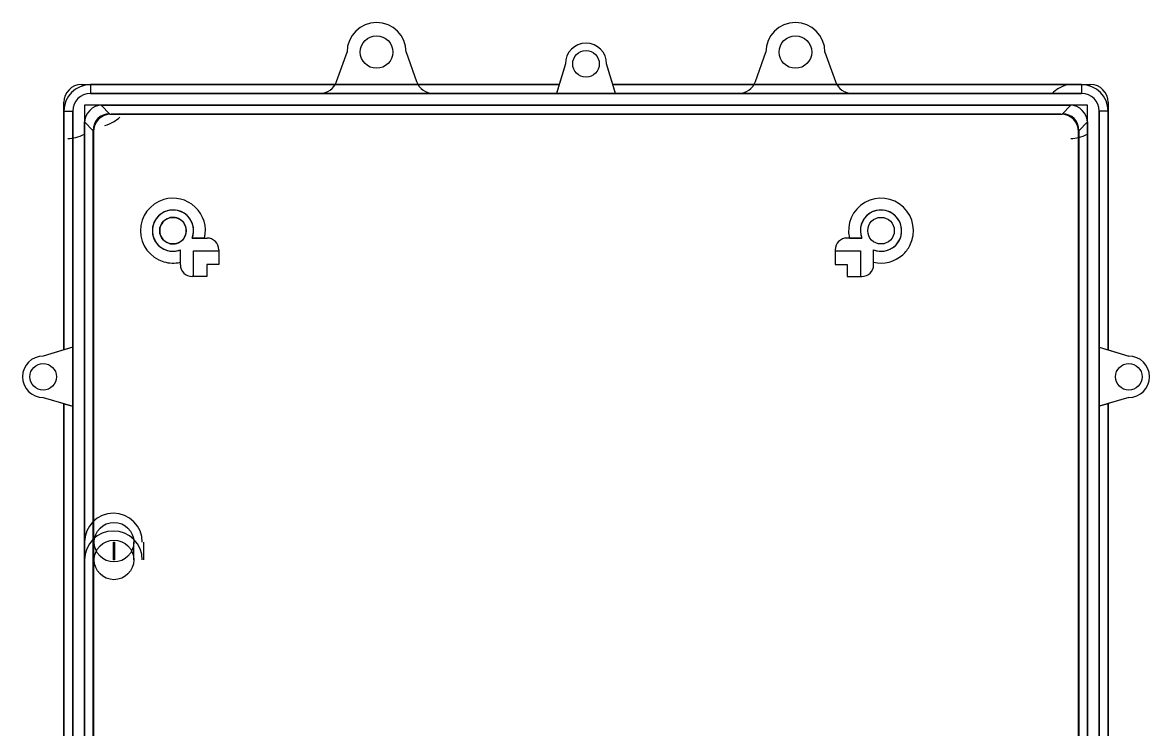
# Model space of a CAD drawing. Header units: millimetres. Extents: x -96 to 96, y -131 to 124.
# Drawn here: x -95.5 to 95.5, y 4.3 to 124 of the extents above; entities that cross this region are included whole.
import ezdxf

# ---------------------------------------------------------------- set-up
doc = ezdxf.new("R2010")
doc.units = ezdxf.units.MM
doc.layers.add('Body', color=7, linetype='CONTINUOUS')

msp = doc.modelspace()

# ---------------------------------------------------------------- linework, layer by layer
at = {"layer": 'Body'}
for p, q in [((-42.2889, 113.991), (-40.5, 119)), ((-42.2889, 113.991, 5), (-40.5, 119, 5)), ((-42.2889, 113.991), (-40.5, 119)), ((-42.2889, 113.991, 5), (-40.5, 119, 5)), ((-40.5, 119), (-40.5, 119, 5)), ((-40.5, 119), (-40.5, 119, 5)), ((-32.75, 119), (-32.75, 119, 5)), ((-32.75, 119), (-32.75, 119, 5)), ((-30.5, 119), (-28.7111, 113.991)), ((-30.5, 119, 5), (-28.7111, 113.991, 5)), ((-30.5, 119), (-28.7111, 113.991)), ((-30.5, 119), (-30.5, 119, 5)), ((-30.5, 119, 5), (-28.7111, 113.991, 5)), ((-30.5, 119), (-30.5, 119, 5)), ((28.7111, 113.991), (30.5, 119)), ((28.7111, 113.991, 5), (30.5, 119, 5)), ((28.7111, 113.991), (30.5, 119)), ((28.7111, 113.991, 5), (30.5, 119, 5)), ((30.5, 119), (30.5, 119, 5)), ((30.5, 119), (30.5, 119, 5)), ((38.25, 119), (38.25, 119, 5)), ((38.25, 119), (38.25, 119, 5)), ((40.5, 119), (42.2889, 113.991)), ((40.5, 119, 5), (42.2889, 113.991, 5)), ((40.5, 119), (42.2889, 113.991)), ((40.5, 119), (40.5, 119, 5)), ((40.5, 119, 5), (42.2889, 113.991, 5)), ((40.5, 119), (40.5, 119, 5)), ((-3.5, 117, 56), (-5, 112, 56)), ((-3.5, 117, 56), (-5, 112, 56)), ((-3.5, 117, 64), (-4.55, 113.5, 64)), ((-3.5, 117, 64), (-4.55, 113.5, 64)), ((-3.5, 117, 64), (-3.5, 117, 56)), ((-3.5, 117, 64), (-3.5, 117, 56)), ((2.25, 117, 64), (2.25, 117, 57)), ((2.25, 117, 64), (2.25, 117, 57)), ((4.55, 113.5, 64), (3.5, 117, 64)), ((4.55, 113.5, 64), (3.5, 117, 64)), ((3.5, 117, 64), (3.5, 117, 56)), ((5, 112, 56), (3.5, 117, 56)), ((5, 112, 56), (3.5, 117, 56)), ((3.5, 117, 64), (3.5, 117, 56)), ((-85.5, 113.5, 64), (-4.55, 113.5, 64)), ((-85.5, 113.5, 61), (-4.55, 113.5, 61)), ((-85.5, 113.5, 64), (-4.55, 113.5, 64)), ((-85.5, 113.5, 61), (-85.5, 113.5, 64)), ((-85.5, 113.5, 61), (-85.5, 113.5, 64)), ((-85.5, 113.5, 61), (-4.55, 113.5, 61)), ((-84, 113.49, 61), (-84, 112, 59.51)), ((-84, 113.49, 61), (-84, 112, 59.51)), ((-4.553, 113.49, 61), (-84, 113.49, 61)), ((-4.553, 113.49, 61), (-84, 113.49, 61)), ((-42.2889, 113.991), (-42.2889, 113.991, 5)), ((-42.2889, 113.991), (-42.2889, 113.991, 5)), ((-28.7111, 113.991), (-28.7111, 113.991, 5)), ((-28.7111, 113.991), (-28.7111, 113.991, 5)), ((-4.553, 113.49, 61), (-5, 112, 59.51)), ((-4.553, 113.49, 61), (-5, 112, 59.51)), ((-4.55, 113.5, 61), (-4.553, 113.49, 61)), ((-4.55, 113.5, 61), (-4.553, 113.49, 61)), ((-4.55, 113.5, 61), (-4.55, 113.5, 64)), ((-4.55, 113.5, 61), (-4.55, 113.5, 64)), ((4.55, 113.5, 64), (85.5, 113.5, 64)), ((4.553, 113.49, 61), (4.55, 113.5, 61)), ((4.55, 113.5, 64), (4.55, 113.5, 61)), ((4.55, 113.5, 61), (85.5, 113.5, 61)), ((4.55, 113.5, 64), (85.5, 113.5, 64)), ((4.55, 113.5, 64), (4.55, 113.5, 61)), ((4.553, 113.49, 61), (4.55, 113.5, 61)), ((4.55, 113.5, 61), (85.5, 113.5, 61)), ((5, 112, 59.51), (4.553, 113.49, 61)), ((84, 113.49, 61), (4.553, 113.49, 61)), ((5, 112, 59.51), (4.553, 113.49, 61)), ((84, 113.49, 61), (4.553, 113.49, 61)), ((28.7111, 113.991), (28.7111, 113.991, 5)), ((28.7111, 113.991), (28.7111, 113.991, 5)), ((42.2889, 113.991), (42.2889, 113.991, 5)), ((42.2889, 113.991), (42.2889, 113.991, 5)), ((84, 113.49, 61), (84, 112, 59.51)), ((84, 113.49, 61), (84, 112, 59.51)), ((85.5, 113.5, 61), (85.5, 113.5, 64)), ((85.5, 113.5, 61), (85.5, 113.5, 64)), ((-45.1142, 112), (-84, 112)), ((-84, 112), (-84, 112, 59.51)), ((-5, 112, 59.51), (-84, 112, 59.51)), ((-84, 112), (-84, 112, 59.51)), ((-45.1142, 112), (-84, 112)), ((-84, 112, 64), (84, 112, 64)), ((-5, 112, 59.51), (-84, 112, 59.51)), ((-84, 112, 62), (-84, 112, 64)), ((-84, 112, 64), (84, 112, 64)), ((-84, 112, 62), (-84, 112, 64)), ((84, 112, 62), (-84, 112, 62)), ((84, 112, 62), (-84, 112, 62)), ((-43, 112), (-45.1142, 112)), ((-45.1142, 112), (-45.1142, 112, 5)), ((-43, 112, 5), (-45.1142, 112, 5)), ((-43, 112), (-45.1142, 112)), ((-43, 112, 5), (-45.1142, 112, 5)), ((-45.1142, 112), (-45.1142, 112, 5)), ((-28, 112), (-43, 112)), ((-28, 112, 5), (-43, 112, 5)), ((-28, 112), (-43, 112)), ((-28, 112, 5), (-43, 112, 5)), ((-25.8858, 112), (-28, 112)), ((-28, 112, 5), (-25.8858, 112, 5)), ((-25.8858, 112), (-28, 112)), ((-28, 112, 5), (-25.8858, 112, 5)), ((25.8858, 112), (-25.8858, 112)), ((25.8858, 112), (-25.8858, 112)), ((-25.8858, 112), (-25.8858, 112, 5)), ((-25.8858, 112), (-25.8858, 112, 5)), ((-5, 112, 56), (5, 112, 56)), ((-5, 112, 59.51), (-5, 112, 56)), ((-5, 112, 56), (5, 112, 56)), ((-5, 112, 59.51), (-5, 112, 56)), ((84, 112, 59.51), (5, 112, 59.51)), ((5, 112, 59.51), (5, 112, 56)), ((84, 112, 59.51), (5, 112, 59.51)), ((5, 112, 59.51), (5, 112, 56)), ((28, 112), (25.8858, 112)), ((28, 112, 5), (25.8858, 112, 5)), ((25.8858, 112), (25.8858, 112, 5)), ((28, 112), (25.8858, 112)), ((28, 112, 5), (25.8858, 112, 5)), ((25.8858, 112), (25.8858, 112, 5)), ((43, 112), (28, 112)), ((43, 112, 5), (28, 112, 5)), ((43, 112), (28, 112)), ((43, 112, 5), (28, 112, 5)), ((45.1142, 112), (43, 112)), ((43, 112, 5), (45.1142, 112, 5)), ((45.1142, 112), (43, 112)), ((43, 112, 5), (45.1142, 112, 5)), ((84, 112), (45.1142, 112)), ((84, 112), (45.1142, 112)), ((45.1142, 112), (45.1142, 112, 5)), ((45.1142, 112), (45.1142, 112, 5)), ((84, 112), (84, 112, 59.51)), ((84, 112), (84, 112, 59.51)), ((84, 112, 62), (84, 112, 64)), ((84, 112, 62), (84, 112, 64)), ((-88.5, 68.55, 64), (-88.5, 110.5, 64)), ((-88.5, 110.5, 61), (-88.5, 110.5, 64)), ((-88.5, 68.55, 61), (-88.5, 110.5, 61)), ((-88.5, 110.5, 61), (-88.5, 110.5, 64)), ((-88.5, 68.55, 64), (-88.5, 110.5, 64)), ((-88.5, 68.55, 61), (-88.5, 110.5, 61)), ((-88.49, 109, 61), (-87, 109, 59.51)), ((-88.49, 109, 61), (-88.49, 68.553, 61)), ((-88.49, 109, 61), (-87, 109, 59.51)), ((-88.49, 109, 61), (-88.49, 68.553, 61)), ((-87, 109), (-87, -109)), ((-87, 109), (-87, 109, 59.51)), ((-87, 109), (-87, -109)), ((-87, 109, 59.51), (-87, 69, 59.51)), ((-87, 109), (-87, 109, 59.51)), ((-87, -109, 64), (-87, 109, 64)), ((-87, 109, 59.51), (-87, 69, 59.51)), ((-87, 109, 62), (-87, 109, 64)), ((-87, -109, 64), (-87, 109, 64)), ((-87, 109, 62), (-87, -109, 62)), ((-87, 109, 62), (-87, 109, 64)), ((-87, 109, 62), (-87, -109, 62)), ((-85, 110, 2), (-85, -110, 2)), ((-85, 110, 58.7521), (-85, 110, 2)), ((-85, 110, 2), (-85, -110, 2)), ((85, 110, 2), (-85, 110, 2)), ((-85, 110, 58.7521), (-85, 110, 2)), ((85, 110, 2), (-85, 110, 2)), ((-80.6816, 108.51, 61), (-82.1716, 110, 59.51)), ((-82.1716, 110, 59.51), (82.1716, 110, 59.51)), ((-80.6816, 108.51, 61), (-82.1716, 110, 59.51)), ((-82.1716, 110, 59.51), (82.1716, 110, 59.51)), ((82, 110, 62), (-82, 110, 62)), ((82, 110, 62), (-82, 110, 62)), ((-82, 110, 62), (-82, 110, 64)), ((-82, 110, 64), (82, 110, 64)), ((-82, 110, 62), (-82, 110, 64)), ((-82, 110, 64), (82, 110, 64)), ((80.6816, 108.51, 61), (82.1716, 110, 59.51)), ((80.6816, 108.51, 61), (82.1716, 110, 59.51)), ((82, 110, 62), (82, 110, 64)), ((82, 110, 62), (82, 110, 64)), ((85, -110, 2), (85, 110, 2)), ((85, 110, 58.7521), (85, 110, 2)), ((85, -110, 2), (85, 110, 2)), ((85, 110, 58.7521), (85, 110, 2)), ((87, -109), (87, 109)), ((87, -109), (87, 109)), ((87, 109), (87, 109, 59.51)), ((87, 69, 59.51), (87, 109, 59.51)), ((87, 109), (87, 109, 59.51)), ((87, 109, 64), (87, -109, 64)), ((87, 69, 59.51), (87, 109, 59.51)), ((88.49, 109, 61), (87, 109, 59.51)), ((88.49, 109, 61), (87, 109, 59.51)), ((87, 109, 62), (87, 109, 64)), ((87, 109, 64), (87, -109, 64)), ((87, 109, 62), (87, 109, 64)), ((87, -109, 62), (87, 109, 62)), ((87, -109, 62), (87, 109, 62)), ((88.49, 68.553, 61), (88.49, 109, 61)), ((88.49, 68.553, 61), (88.49, 109, 61)), ((88.5, 110.5, 64), (88.5, 68.55, 64)), ((88.5, 110.5, 61), (88.5, 68.55, 61)), ((88.5, 110.5, 64), (88.5, 68.55, 64)), ((88.5, 110.5, 61), (88.5, 110.5, 64)), ((88.5, 110.5, 61), (88.5, 110.5, 64)), ((88.5, 110.5, 61), (88.5, 68.55, 61)), ((-85, -107.172, 59.51), (-85, 107.172, 59.51)), ((-83.51, 105.682, 61), (-85, 107.172, 59.51)), ((-85, -107.172, 59.51), (-85, 107.172, 59.51)), ((-83.51, 105.682, 61), (-85, 107.172, 59.51)), ((-85, 107, 62), (-85, -107, 62)), ((-85, 107, 62), (-85, 107, 64)), ((-85, 107, 62), (-85, -107, 62)), ((-85, 107, 62), (-85, 107, 64)), ((-85, -107, 64), (-85, 107, 64)), ((-85, -107, 64), (-85, 107, 64)), ((-80.6816, 108.51, 61), (80.6816, 108.51, 61)), ((-80.6816, 108.51, 61), (80.6816, 108.51, 61)), ((80.5, 108.5, 61), (-80.5, 108.5, 61)), ((-80.5, 108.5, 61), (-80.5, 108.5, 64)), ((80.5, 108.5, 61), (-80.5, 108.5, 61)), ((-80.5, 108.5, 61), (-80.5, 108.5, 64)), ((80.5, 108.5, 64), (-80.5, 108.5, 64)), ((80.5, 108.5, 64), (-80.5, 108.5, 64)), ((80.5, 108.5, 61), (80.5, 108.5, 64)), ((80.5, 108.5, 61), (80.5, 108.5, 64)), ((83.51, 105.682, 61), (85, 107.172, 59.51)), ((83.51, 105.682, 61), (85, 107.172, 59.51)), ((85, 107.172, 59.51), (85, -107.172, 59.51)), ((85, 107.172, 59.51), (85, -107.172, 59.51)), ((85, -107, 62), (85, 107, 62)), ((85, -107, 62), (85, 107, 62)), ((85, 107, 62), (85, 107, 64)), ((85, 107, 64), (85, -107, 64)), ((85, 107, 62), (85, 107, 64)), ((85, 107, 64), (85, -107, 64)), ((-83.51, -105.682, 61), (-83.51, 105.682, 61)), ((-83.51, -105.682, 61), (-83.51, 105.682, 61)), ((-83.5, 105.5, 61), (-83.5, -105.5, 61)), ((-83.5, 105.5, 61), (-83.5, -105.5, 61)), ((-83.5, 105.5, 61), (-83.5, 105.5, 64)), ((-83.5, 105.5, 64), (-83.5, -105.5, 64)), ((-83.5, 105.5, 61), (-83.5, 105.5, 64)), ((-83.5, 105.5, 64), (-83.5, -105.5, 64)), ((83.5, -105.5, 61), (83.5, 105.5, 61)), ((83.5, -105.5, 61), (83.5, 105.5, 61)), ((83.5, 105.5, 61), (83.5, 105.5, 64)), ((83.5, -105.5, 64), (83.5, 105.5, 64)), ((83.5, 105.5, 61), (83.5, 105.5, 64)), ((83.5, -105.5, 64), (83.5, 105.5, 64)), ((83.51, 105.682, 61), (83.51, -105.682, 61)), ((83.51, 105.682, 61), (83.51, -105.682, 61)), ((-67.75, 88.75, 2), (-67.75, 88.75, 9)), ((-67.75, 88.75, 2), (-67.75, 88.75, 9)), ((52.25, 88.75, 2), (52.25, 88.75, 9)), ((52.25, 88.75, 2), (52.25, 88.75, 9)), ((-66.7308, 87.5, 4), (-66.7308, 87.5, 9)), ((-66.7308, 87.5, 9), (-64.2308, 87.5, 9)), ((-66.7308, 87.5, 4), (-66.7308, 87.5, 9)), ((-66.7308, 87.5, 9), (-64.2308, 87.5, 9)), ((-64.6439, 87.5, 2), (-64.2308, 87.5, 2)), ((-64.6439, 87.5, 2), (-64.2308, 87.5, 2)), ((-64.2308, 87.5, 2), (-64.2308, 87.5, 9)), ((-64.2308, 87.5, 2), (-64.2308, 87.5, 9)), ((44.6439, 87.5, 2), (44.2308, 87.5, 2)), ((46.7308, 87.5, 9), (44.2308, 87.5, 9)), ((44.6439, 87.5, 2), (44.2308, 87.5, 2)), ((44.2308, 87.5, 2), (44.2308, 87.5, 9)), ((44.2308, 87.5, 2), (44.2308, 87.5, 9)), ((46.7308, 87.5, 9), (44.2308, 87.5, 9)), ((46.7308, 87.5, 4), (46.7308, 87.5, 9)), ((46.7308, 87.5, 4), (46.7308, 87.5, 9)), ((-68.75, 85.4808, 4), (-68.75, 85.4808, 9)), ((-68.75, 82.9808, 9), (-68.75, 85.4808, 9)), ((-68.75, 85.4808, 4), (-68.75, 85.4808, 9)), ((-68.75, 82.9808, 9), (-68.75, 85.4808, 9)), ((-66.5, 85.35, 9), (-62.2308, 85.35, 9)), ((-66.5, 80.9808, 9), (-66.5, 85.35, 9)), ((-66.5, 80.9808, 7.5), (-66.5, 85.35, 7.5)), ((-66.5, 85.35, 7.5), (-62.2308, 85.35, 7.5)), ((-66.5, 85.35, 9), (-62.2308, 85.35, 9)), ((-66.5, 85.35, 7.5), (-62.2308, 85.35, 7.5)), ((-66.5, 85.35, 9), (-66.5, 85.35, 7.5)), ((-66.5, 80.9808, 9), (-66.5, 85.35, 9)), ((-66.5, 85.35, 9), (-66.5, 85.35, 7.5)), ((-66.5, 80.9808, 7.5), (-66.5, 85.35, 7.5)), ((-62.2308, 85.5, 2), (-62.2308, 83, 2)), ((-62.2308, 85.5, 2), (-62.2308, 85.5, 9)), ((-62.2308, 85.5, 2), (-62.2308, 83, 2)), ((-62.2308, 85.5, 2), (-62.2308, 85.5, 9)), ((-62.2308, 85.5, 9), (-62.2308, 85.35, 9)), ((-62.2308, 85.5, 9), (-62.2308, 85.35, 9)), ((-62.2308, 85.35, 7.5), (-62.2308, 83, 7.5)), ((-62.2308, 85.35, 9), (-62.2308, 85.35, 7.5)), ((-62.2308, 85.35, 7.5), (-62.2308, 83, 7.5)), ((-62.2308, 85.35, 9), (-62.2308, 85.35, 7.5)), ((42.2308, 85.5, 2), (42.2308, 83, 2)), ((42.2308, 85.5, 2), (42.2308, 83, 2)), ((42.2308, 85.5, 2), (42.2308, 85.5, 9)), ((42.2308, 85.5, 9), (42.2308, 85.35, 9)), ((42.2308, 85.5, 2), (42.2308, 85.5, 9)), ((42.2308, 85.5, 9), (42.2308, 85.35, 9)), ((42.2308, 85.35, 7.5), (42.2308, 83, 7.5)), ((42.2308, 85.35, 9), (42.2308, 85.35, 7.5)), ((42.2308, 85.35, 9), (46.5, 85.35, 9)), ((42.2308, 85.35, 7.5), (46.5, 85.35, 7.5)), ((42.2308, 85.35, 7.5), (42.2308, 83, 7.5)), ((42.2308, 85.35, 9), (46.5, 85.35, 9)), ((42.2308, 85.35, 7.5), (46.5, 85.35, 7.5)), ((42.2308, 85.35, 9), (42.2308, 85.35, 7.5)), ((46.5, 85.35, 9), (46.5, 80.9808, 9)), ((46.5, 85.35, 7.5), (46.5, 80.9808, 7.5)), ((46.5, 85.35, 9), (46.5, 80.9808, 9)), ((46.5, 85.35, 7.5), (46.5, 80.9808, 7.5)), ((46.5, 85.35, 9), (46.5, 85.35, 7.5)), ((46.5, 85.35, 9), (46.5, 85.35, 7.5)), ((48.75, 85.4808, 4), (48.75, 85.4808, 9)), ((48.75, 82.9808, 9), (48.75, 85.4808, 9)), ((48.75, 85.4808, 4), (48.75, 85.4808, 9)), ((48.75, 82.9808, 9), (48.75, 85.4808, 9)), ((-68.75, 82.9808, 2), (-68.75, 83.3939, 2)), ((-68.75, 82.9808, 2), (-68.75, 83.3939, 2)), ((-68.75, 82.9808, 2), (-68.75, 82.9808, 9)), ((-68.75, 82.9808, 2), (-68.75, 82.9808, 9)), ((-62.2308, 83, 2), (-64.25, 83, 2)), ((-64.25, 83, 2), (-64.25, 80.9808, 2)), ((-62.2308, 83, 2), (-64.25, 83, 2)), ((-64.25, 83, 2), (-64.25, 83, 7.5)), ((-62.2308, 83, 7.5), (-64.25, 83, 7.5)), ((-64.25, 83, 2), (-64.25, 80.9808, 2)), ((-64.25, 83, 7.5), (-64.25, 80.9808, 7.5)), ((-64.25, 83, 2), (-64.25, 83, 7.5)), ((-62.2308, 83, 7.5), (-64.25, 83, 7.5)), ((-64.25, 83, 7.5), (-64.25, 80.9808, 7.5)), ((-62.2308, 83, 2), (-62.2308, 83, 7.5)), ((-62.2308, 83, 2), (-62.2308, 83, 7.5)), ((42.2308, 83, 2), (44.25, 83, 2)), ((42.2308, 83, 2), (44.25, 83, 2)), ((42.2308, 83, 7.5), (44.25, 83, 7.5)), ((42.2308, 83, 2), (42.2308, 83, 7.5)), ((42.2308, 83, 2), (42.2308, 83, 7.5)), ((42.2308, 83, 7.5), (44.25, 83, 7.5)), ((44.25, 83, 2), (44.25, 80.9808, 2)), ((44.25, 83, 2), (44.25, 80.9808, 2)), ((44.25, 83, 7.5), (44.25, 80.9808, 7.5)), ((44.25, 83, 2), (44.25, 83, 7.5)), ((44.25, 83, 2), (44.25, 83, 7.5)), ((44.25, 83, 7.5), (44.25, 80.9808, 7.5)), ((48.75, 82.9808, 2), (48.75, 83.3939, 2)), ((48.75, 82.9808, 2), (48.75, 83.3939, 2)), ((48.75, 82.9808, 2), (48.75, 82.9808, 9)), ((48.75, 82.9808, 2), (48.75, 82.9808, 9)), ((-64.25, 80.9808, 2), (-66.75, 80.9808, 2)), ((-66.75, 80.9808, 2), (-66.75, 80.9808, 9)), ((-64.25, 80.9808, 2), (-66.75, 80.9808, 2)), ((-66.75, 80.9808, 2), (-66.75, 80.9808, 9)), ((-66.5, 80.9808, 9), (-66.75, 80.9808, 9)), ((-66.5, 80.9808, 9), (-66.75, 80.9808, 9)), ((-64.25, 80.9808, 7.5), (-66.5, 80.9808, 7.5)), ((-66.5, 80.9808, 7.5), (-66.5, 80.9808, 9)), ((-64.25, 80.9808, 7.5), (-66.5, 80.9808, 7.5)), ((-66.5, 80.9808, 7.5), (-66.5, 80.9808, 9)), ((-64.25, 80.9808, 2), (-64.25, 80.9808, 7.5)), ((-64.25, 80.9808, 2), (-64.25, 80.9808, 7.5)), ((44.25, 80.9808, 2), (46.75, 80.9808, 2)), ((44.25, 80.9808, 2), (46.75, 80.9808, 2)), ((44.25, 80.9808, 2), (44.25, 80.9808, 7.5)), ((44.25, 80.9808, 7.5), (46.5, 80.9808, 7.5)), ((44.25, 80.9808, 2), (44.25, 80.9808, 7.5)), ((44.25, 80.9808, 7.5), (46.5, 80.9808, 7.5)), ((46.5, 80.9808, 9), (46.75, 80.9808, 9)), ((46.5, 80.9808, 7.5), (46.5, 80.9808, 9)), ((46.5, 80.9808, 9), (46.75, 80.9808, 9)), ((46.5, 80.9808, 7.5), (46.5, 80.9808, 9)), ((46.75, 80.9808, 2), (46.75, 80.9808, 9)), ((46.75, 80.9808, 2), (46.75, 80.9808, 9)), ((-87, 69, 56), (-92, 67.5, 56)), ((-87, 69, 56), (-92, 67.5, 56)), ((-87, 69, 59.51), (-88.49, 68.553, 61)), ((-87, 69, 59.51), (-88.49, 68.553, 61)), ((-87, 59, 56), (-87, 69, 56)), ((-87, 69, 59.51), (-87, 69, 56)), ((-87, 59, 56), (-87, 69, 56)), ((-87, 69, 59.51), (-87, 69, 56)), ((87, 69, 59.51), (87, 69, 56)), ((87, 59, 56), (87, 69, 56)), ((87, 69, 59.51), (88.49, 68.553, 61)), ((87, 69, 56), (92, 67.5, 56)), ((87, 69, 59.51), (87, 69, 56)), ((87, 69, 59.51), (88.49, 68.553, 61)), ((87, 69, 56), (92, 67.5, 56)), ((87, 59, 56), (87, 69, 56)), ((-88.5, 68.55, 64), (-92, 67.5, 64)), ((-88.5, 68.55, 64), (-92, 67.5, 64)), ((-92, 67.5, 64), (-92, 67.5, 56)), ((-92, 67.5, 64), (-92, 67.5, 56)), ((-88.49, 68.553, 61), (-88.5, 68.55, 61)), ((-88.49, 68.553, 61), (-88.5, 68.55, 61)), ((-88.5, 68.55, 64), (-88.5, 68.55, 61)), ((-88.5, 68.55, 64), (-88.5, 68.55, 61)), ((88.49, 68.553, 61), (88.5, 68.55, 61)), ((88.49, 68.553, 61), (88.5, 68.55, 61)), ((88.5, 68.55, 64), (92, 67.5, 64)), ((88.5, 68.55, 64), (92, 67.5, 64)), ((88.5, 68.55, 64), (88.5, 68.55, 61)), ((88.5, 68.55, 64), (88.5, 68.55, 61)), ((92, 67.5, 64), (92, 67.5, 56)), ((92, 67.5, 64), (92, 67.5, 56)), ((-89.75, 64, 64), (-89.75, 64, 57)), ((-89.75, 64, 64), (-89.75, 64, 57)), ((94.25, 64, 64), (94.25, 64, 57)), ((94.25, 64, 64), (94.25, 64, 57)), ((-92, 60.5, 64), (-88.5, 59.45, 64)), ((-92, 60.5, 64), (-88.5, 59.45, 64)), ((-92, 60.5, 56), (-87, 59, 56)), ((-92, 60.5, 64), (-92, 60.5, 56)), ((-92, 60.5, 56), (-87, 59, 56)), ((-92, 60.5, 64), (-92, 60.5, 56)), ((-88.5, -59.45, 64), (-88.5, 59.45, 64)), ((-88.5, 59.45, 61), (-88.5, 59.45, 64)), ((-88.5, 59.45, 61), (-88.49, 59.447, 61)), ((-88.5, -59.45, 61), (-88.5, 59.45, 61)), ((-88.5, 59.45, 61), (-88.5, 59.45, 64)), ((-88.5, -59.45, 64), (-88.5, 59.45, 64)), ((-88.5, -59.45, 61), (-88.5, 59.45, 61)), ((-88.5, 59.45, 61), (-88.49, 59.447, 61)), ((-88.49, 59.447, 61), (-87, 59, 59.51)), ((-88.49, 59.447, 61), (-88.49, -59.447, 61)), ((-88.49, 59.447, 61), (-87, 59, 59.51)), ((-88.49, 59.447, 61), (-88.49, -59.447, 61)), ((92, 60.5, 56), (87, 59, 56)), ((92, 60.5, 56), (87, 59, 56)), ((88.49, 59.447, 61), (87, 59, 59.51)), ((88.49, 59.447, 61), (87, 59, 59.51)), ((88.5, 59.45, 61), (88.49, 59.447, 61)), ((88.5, 59.45, 61), (88.49, 59.447, 61)), ((88.49, -59.447, 61), (88.49, 59.447, 61)), ((88.49, -59.447, 61), (88.49, 59.447, 61)), ((92, 60.5, 64), (88.5, 59.45, 64)), ((92, 60.5, 64), (88.5, 59.45, 64)), ((88.5, 59.45, 64), (88.5, -59.45, 64)), ((88.5, 59.45, 61), (88.5, 59.45, 64)), ((88.5, 59.45, 61), (88.5, -59.45, 61)), ((88.5, 59.45, 64), (88.5, -59.45, 64)), ((88.5, 59.45, 61), (88.5, 59.45, 64)), ((88.5, 59.45, 61), (88.5, -59.45, 61)), ((92, 60.5, 64), (92, 60.5, 56)), ((92, 60.5, 64), (92, 60.5, 56)), ((-87, 59, 59.51), (-87, -59, 59.51)), ((-87, 59, 59.51), (-87, 59, 56)), ((-87, 59, 59.51), (-87, -59, 59.51)), ((-87, 59, 59.51), (-87, 59, 56)), ((87, 59, 59.51), (87, 59, 56)), ((87, -59, 59.51), (87, 59, 59.51)), ((87, 59, 59.51), (87, 59, 56)), ((87, -59, 59.51), (87, 59, 59.51)), ((-85, 32.9808, 46.9), (-85, 35.9808, 46.9)), ((-85, 32.9808, 27.1), (-85, 35.9808, 27.1)), ((-85, 35.9808, 27.1), (-85, 35.9808, 46.9)), ((-85, 32.9808, 46.9), (-85, 35.9808, 46.9)), ((-85, 32.9808, 27.1), (-85, 35.9808, 27.1)), ((-85, 35.9808, 27.1), (-85, 35.9808, 46.9)), ((-80.1, 32.9808, 42), (-80.1, 35.9808, 42)), ((-80.1, 32.9808, 32), (-80.1, 35.9808, 32)), ((-80.1, 35.9808, 32), (-79.9, 35.9808, 32)), ((-80.1, 35.9808, 42), (-79.9, 35.9808, 42)), ((-80.1, 35.9808, 32), (-79.9, 35.9808, 32)), ((-80.1, 32.9808, 32), (-80.1, 35.9808, 32)), ((-80.1, 35.9808, 42), (-79.9, 35.9808, 42)), ((-80.1, 32.9808, 42), (-80.1, 35.9808, 42)), ((-79.9, 35.9808, 32), (-79.9, 32.9808, 32)), ((-79.9, 35.9808, 42), (-79.9, 32.9808, 42)), ((-79.9, 35.9808, 32), (-79.9, 32.9808, 32)), ((-79.9, 35.9808, 42), (-79.9, 32.9808, 42)), ((-76.65, 32.9808, 37), (-76.65, 35.9808, 37)), ((-76.65, 32.9808, 37), (-76.65, 35.9808, 37)), ((-75, 35.9808, 36.9), (-75, 35.9808, 37.1)), ((-75, 35.9808, 36.9), (-75, 35.9808, 37.1)), ((-75, 35.9808, 36.9), (-75, 32.9808, 36.9)), ((-75, 35.9808, 37.1), (-75, 32.9808, 37.1)), ((-75, 35.9808, 36.9), (-75, 32.9808, 36.9)), ((-75, 35.9808, 37.1), (-75, 32.9808, 37.1)), ((-85, 32.9808, 46.9), (-85, 32.9808, 27.1)), ((-85, 32.9808, 46.9), (-85, 32.9808, 27.1)), ((-79.9, 32.9808, 32), (-80.1, 32.9808, 32)), ((-79.9, 32.9808, 42), (-80.1, 32.9808, 42)), ((-79.9, 32.9808, 32), (-80.1, 32.9808, 32)), ((-79.9, 32.9808, 42), (-80.1, 32.9808, 42)), ((-75, 32.9808, 36.9), (-75, 32.9808, 37.1)), ((-75, 32.9808, 36.9), (-75, 32.9808, 37.1))]:
    msp.add_line(p, q, dxfattribs=at)
for centre, radius in [((-35.5, 119), 2.75), ((-35.5, 119), 2.75), ((-35.5, 119), 2.75), ((-35.5, 119), 2.75), ((35.5, 119), 2.75), ((35.5, 119), 2.75), ((35.5, 119), 2.75), ((35.5, 119), 2.75), ((0, 117), 2.25), ((0, 117), 2.25), ((0, 117), 2.25), ((0, 117), 2.25), ((-70, 88.75), 2.25), ((-70, 88.75), 2.25), ((50, 88.75), 2.25), ((50, 88.75), 2.25), ((50, 88.75), 2.25), ((50, 88.75), 2.25), ((-92, 64), 2.25), ((-92, 64), 2.25), ((-92, 64), 2.25), ((-92, 64), 2.25), ((92, 64), 2.25), ((92, 64), 2.25), ((92, 64), 2.25), ((92, 64), 2.25), ((-80, 35.9808), 3.35), ((-80, 35.9808), 3.35), ((-80, 32.9808), 3.35), ((-80, 32.9808), 3.35)]:
    msp.add_circle(centre, radius, dxfattribs=at)
for centre, radius, start, end in [((-35.5, 119), 5, 0, -180), ((-35.5, 119, 5), 5, 0, -180), ((-35.5, 119), 5, 0, -180), ((-35.5, 119, 5), 5, 0, -180), ((35.5, 119), 5, 0, 180), ((35.5, 119, 5), 5, 0, 180), ((35.5, 119), 5, 0, 180), ((35.5, 119, 5), 5, 0, 180), ((0, 117, 64), 3.5, 0, 180), ((0, 117, 56), 3.5, 0, 180), ((0, 117, 64), 3.5, 0, 180), ((0, 117, 56), 3.5, 0, 180), ((-85.5, 110.5, 64), 3, 90, 180), ((-85.5, 110.5, 61), 3, 90, 180), ((-85.5, 110.5, 64), 3, 90, 180), ((-85.5, 110.5, 61), 3, 90, 180), ((-84, 109, 61), 4.49, 90, 180), ((-84, 109, 61), 4.49, 90, 180), ((-45.1142, 115), 3, -90, -19.6538), ((-45.1142, 115, 5), 3, -90, -19.6538), ((-45.1142, 115), 3, -90, -19.6538), ((-45.1142, 115, 5), 3, -90, -19.6538), ((-25.8858, 115), 3, -160.346, -90), ((-25.8858, 115), 3, -160.346, -90), ((-25.8858, 115, 5), 3, -160.346, -90), ((-25.8858, 115, 5), 3, -160.346, -90), ((25.8858, 115), 3, -90, -19.6538), ((25.8858, 115, 5), 3, -90, -19.6538), ((25.8858, 115), 3, -90, -19.6538), ((25.8858, 115, 5), 3, -90, -19.6538), ((45.1142, 115), 3, -160.346, -90), ((45.1142, 115), 3, -160.346, -90), ((45.1142, 115, 5), 3, -160.346, -90), ((45.1142, 115, 5), 3, -160.346, -90), ((84, 109, 61), 4.49, 0, 90), ((84, 109, 61), 4.49, 0, 90), ((85.5, 110.5, 64), 3, 0, 90), ((85.5, 110.5, 61), 3, 0, 90), ((85.5, 110.5, 64), 3, 0, 90), ((85.5, 110.5, 61), 3, 0, 90), ((-84, 109), 3, 90, 180), ((-84, 109, 59.51), 3, 90, 180), ((-84, 109), 3, 90, 180), ((-84, 109, 64), 3, 90, 180), ((-84, 109, 59.51), 3, 90, 180), ((-84, 109, 62), 3, 90, 180), ((-84, 109, 64), 3, 90, 180), ((-84, 109, 62), 3, 90, 180), ((84, 109), 3, 0, 90), ((84, 109, 59.51), 3, 0, 90), ((84, 109), 3, 0, 90), ((84, 109, 64), 3, 0, 90), ((84, 109, 59.51), 3, 0, 90), ((84, 109, 62), 3, 0, 90), ((84, 109, 64), 3, 0, 90), ((84, 109, 62), 3, 0, 90), ((-82, 107, 62), 3, 90, 180), ((-82, 107, 62), 3, 90, 180), ((-82, 107, 64), 3, 90, 180), ((-82, 107, 64), 3, 90, 180), ((82, 107, 62), 3, 0, 90), ((82, 107, 62), 3, 0, 90), ((82, 107, 64), 3, 0, 90), ((82, 107, 64), 3, 0, 90), ((-80.5, 105.5, 61), 3, 90, 180), ((-80.5, 105.5, 61), 3, 90, 180), ((-80.5, 105.5, 64), 3, 90, 180), ((-80.5, 105.5, 64), 3, 90, 180), ((80.5, 105.5, 61), 3, 0, 90), ((80.5, 105.5, 61), 3, 0, 90), ((80.5, 105.5, 64), 3, 0, 90), ((80.5, 105.5, 64), 3, 0, 90), ((-70, 88.75, 2), 5.5, 106.602, -106.602), ((-70, 88.75, 2), 5.5, 106.602, -106.602), ((-70, 88.75, 2), 5.5, -13.1366, 106.602), ((-70, 88.75, 2), 5.5, -13.1366, 106.602), ((-71.5714, 94.0207, 4), 0, 0, -73.3985), ((-71.5714, 94.0207, 4), 0, 0, -73.3985), ((50, 88.75, 2), 5.5, -26.9686, -166.863), ((50, 88.75, 2), 5.5, -26.9686, -166.863), ((-70, 88.75, 9), 3.5, -20.9248, -69.0752), ((-70, 88.75, 9), 3.5, -20.9248, -69.0752), ((-70, 88.75, 4), 3.5, 106.602, -106.602), ((-70, 88.75, 4), 3.5, 106.602, -106.602), ((-70, 88.75, 4), 3.5, -20.9248, 106.602), ((-70, 88.75, 4), 3.5, -20.9248, 106.602), ((50, 88.75, 4), 3.5, -26.9686, -159.075), ((50, 88.75, 9), 3.5, -110.925, -159.075), ((50, 88.75, 4), 3.5, -26.9686, -159.075), ((50, 88.75, 9), 3.5, -110.925, -159.075), ((-70, 88.75, 2), 2.25, 116.388, -116.388), ((-70, 88.75, 2), 2.25, 116.388, -116.388), ((-70, 88.75, 2), 2.25, 0, 116.388), ((-70, 88.75, 2), 2.25, 0, 116.388), ((-70, 88.75, 2), 2.25, -116.388, 0), ((-70, 88.75, 2), 2.25, -116.388, 0), ((-64.2308, 85.5, 2), 2, 0, 90), ((-64.2308, 85.5, 2), 2, 0, 90), ((-64.2308, 85.5, 9), 2, 0, 90), ((-64.2308, 85.5, 9), 2, 0, 90), ((44.2308, 85.5, 2), 2, 90, 180), ((44.2308, 85.5, 2), 2, 90, 180), ((44.2308, 85.5, 9), 2, 90, 180), ((44.2308, 85.5, 9), 2, 90, 180), ((50, 88.75, 4), 3.5, -110.925, -48.0923), ((50, 88.75, 4), 3.5, -110.925, -48.0923), ((50, 88.75, 4), 3.5, -48.0923, -26.9686), ((50, 88.75, 4), 3.5, -48.0923, -26.9686), ((50, 88.75, 2), 5.5, -48.0923, -26.9686), ((50, 88.75, 2), 5.5, -48.0923, -26.9686), ((54.9019, 86.2557, 4), 0, 153.031, 0), ((54.9019, 86.2557, 4), 0, 153.031, 0), ((-70, 88.75, 4), 3.5, -106.602, -69.0752), ((-70, 88.75, 4), 3.5, -106.602, -69.0752), ((50, 88.75, 2), 5.5, -103.137, -48.0923), ((50, 88.75, 2), 5.5, -103.137, -48.0923), ((53.6736, 84.6568, 4), 0, 0, 131.908), ((53.6736, 84.6568, 4), 0, 0, 131.908), ((-70, 88.75, 2), 5.5, -106.602, -76.8634), ((-70, 88.75, 2), 5.5, -106.602, -76.8634), ((-71.5714, 83.4793, 4), 0, 73.3985, 0), ((-71.5714, 83.4793, 4), 0, 73.3985, 0), ((-66.75, 82.9808, 2), 2, 180, -90), ((-66.75, 82.9808, 2), 2, 180, -90), ((-66.75, 82.9808, 9), 2, 180, -90), ((-66.75, 82.9808, 9), 2, 180, -90), ((46.75, 82.9808, 2), 2, -90, 0), ((46.75, 82.9808, 2), 2, -90, 0), ((46.75, 82.9808, 9), 2, -90, 0), ((46.75, 82.9808, 9), 2, -90, 0), ((-92, 64, 64), 3.5, 90, -90), ((-92, 64, 56), 3.5, 90, -90), ((-92, 64, 64), 3.5, 90, -90), ((-92, 64, 56), 3.5, 90, -90), ((92, 64, 64), 3.5, -90, 90), ((92, 64, 56), 3.5, -90, 90), ((92, 64, 64), 3.5, -90, 90), ((92, 64, 56), 3.5, -90, 90), ((-80.1, 35.9808, 46.9), 4.9, 0, 180), ((-80.1, 35.9808, 27.1), 4.9, 0, 180), ((-80.1, 35.9808, 27.1), 4.9, 0, 180), ((-80.1, 35.9808, 46.9), 4.9, 0, 180), ((-80.1, 32.9808, 27.1), 4.9, 0, 180), ((-80.1, 32.9808, 46.9), 4.9, 0, 180), ((-80.1, 32.9808, 46.9), 4.9, 0, 180), ((-80.1, 32.9808, 27.1), 4.9, 0, 180), ((-79.9, 35.9808, 36.9), 0, 0, 0), ((-79.9, 35.9808, 37.1), 0, 0, 0), ((-79.9, 35.9808, 36.9), 0, 0, 0), ((-79.9, 35.9808, 37.1), 0, 0, 0), ((-79.9, 32.9808, 36.9), 0, 0, 0), ((-79.9, 32.9808, 37.1), 0, 0, 0), ((-79.9, 32.9808, 36.9), 0, 0, 0), ((-79.9, 32.9808, 37.1), 0, 0, 0)]:
    msp.add_arc(centre, radius, start, end, dxfattribs=at)
for centre, major_axis, start_param, end_param in [((85, 110, 53.8531), (6.9282, 0), -4.18879, -3.66519), ((85, 110, 53.8531), (6.9282, 0), -4.18879, -3.66519), ((-77.8531, 102.853, 61), (-4.899, 4.899), 5.75959, 0.523599), ((-77.8531, 102.853, 61), (-4.899, 4.899), 5.75959, 0.523599), ((-85, 110, 53.8531), (-6.9282, 0), -4.18879, -3.66519), ((-85, 110, 53.8531), (-6.9282, 0), -4.18879, -3.66519), ((77.8531, 102.853, 61), (4.899, 4.899), -0.523599, -5.75959), ((77.8531, 102.853, 61), (4.899, 4.899), -0.523599, -5.75959), ((-85, 110, 53.8531), (4.899, 4.899), -2.61799, -2.0944), ((-85, 110, 53.8531), (4.899, 4.899), -2.61799, -2.0944), ((85, 110, 53.8531), (4.899, 4.899), -2.61799, -2.0944), ((85, 110, 53.8531), (4.899, 4.899), -2.61799, -2.0944)]:
    msp.add_ellipse(centre, major_axis=major_axis, ratio=0.57735, start_param=start_param, end_param=end_param, dxfattribs=at)
for points in [[(-64.6439, 87.5, 2), (-65.1641, 87.5, 1.9986), (-65.6821, 87.5, 2.1975), (-66.0676, 87.5, 2.5464), (-66.4779, 87.5, 2.912), (-66.7336, 87.5, 3.4501), (-66.7308, 87.5, 4)], [(-64.6439, 87.5, 2), (-65.1641, 87.5, 1.9986), (-65.6821, 87.5, 2.1975), (-66.0676, 87.5, 2.5464), (-66.4779, 87.5, 2.912), (-66.7336, 87.5, 3.4501), (-66.7308, 87.5, 4)], [(44.6439, 87.5, 2), (45.1641, 87.5, 1.9986), (45.6821, 87.5, 2.1975), (46.0676, 87.5, 2.5464), (46.4779, 87.5, 2.912), (46.7336, 87.5, 3.4501), (46.7308, 87.5, 4)], [(44.6439, 87.5, 2), (45.1641, 87.5, 1.9986), (45.6821, 87.5, 2.1975), (46.0676, 87.5, 2.5464), (46.4779, 87.5, 2.912), (46.7336, 87.5, 3.4501), (46.7308, 87.5, 4)], [(-68.75, 83.3939, 2), (-68.75, 83.9141, 1.9986), (-68.75, 84.4321, 2.1975), (-68.75, 84.8176, 2.5464), (-68.75, 85.2279, 2.912), (-68.75, 85.4836, 3.4501), (-68.75, 85.4808, 4)], [(-68.75, 83.3939, 2), (-68.75, 83.9141, 1.9986), (-68.75, 84.4321, 2.1975), (-68.75, 84.8176, 2.5464), (-68.75, 85.2279, 2.912), (-68.75, 85.4836, 3.4501), (-68.75, 85.4808, 4)], [(48.75, 83.3939, 2), (48.75, 83.9141, 1.9986), (48.75, 84.4321, 2.1975), (48.75, 84.8176, 2.5464), (48.75, 85.2279, 2.912), (48.75, 85.4836, 3.4501), (48.75, 85.4808, 4)], [(48.75, 83.3939, 2), (48.75, 83.9141, 1.9986), (48.75, 84.4321, 2.1975), (48.75, 84.8176, 2.5464), (48.75, 85.2279, 2.912), (48.75, 85.4836, 3.4501), (48.75, 85.4808, 4)]]:
    msp.add_open_spline(points, degree=3, knots=[0, 0, 0, 0, 0.485797, 0.485797, 0.485797, 1, 1, 1, 1], dxfattribs=at)

doc.saveas('drawing.dxf')
